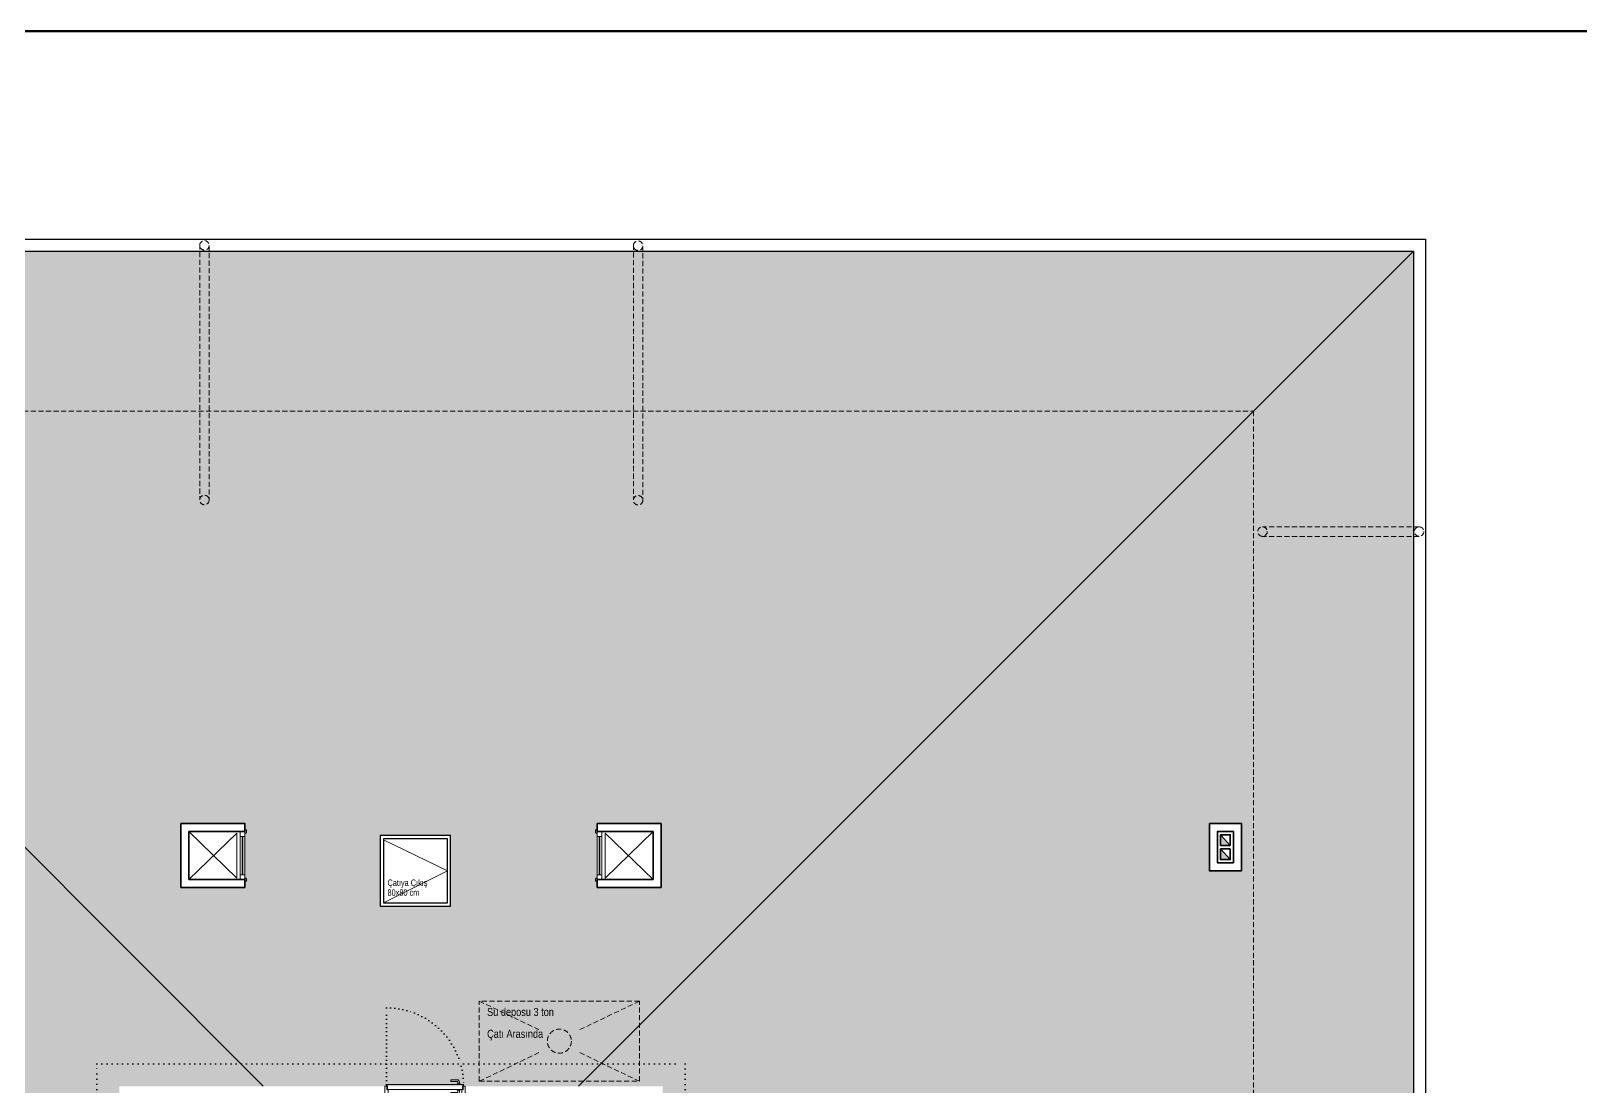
# Model space of a CAD drawing. Header units: millimetres. Extents: x 1852829 to 1882754, y -270850 to -231658.
# Drawn here: x 1869275 to 1871212, y -269168 to -267850 of the extents above; entities that cross this region are included whole.
import ezdxf

# ---------------------------------------------------------------- set-up
doc = ezdxf.new("R2010")
doc.units = ezdxf.units.MM
for name, pattern in [('DOT', [0.25, 0, -0.25]), ('izdüşüm arka', [3.175, 0, -3.175]), ('izdüşüm ön', [9.525, 6.35, -3.175])]:
    doc.linetypes.add(name, pattern=pattern)
for name, color, linetype, lineweight in [('a_doğrama', 251, 'Continuous', 20), ('a_duvar', 251, 'Continuous', 35), ('a_görünüş', 32, 'Continuous', 25), ('a_görünüş_ince', 8, 'Continuous', 20), ('a_hatch_misc', 251, 'Continuous', 15), ('a_izdüşüm_arka', 251, 'izdüşüm arka', 30), ('a_izdüşüm_ön', 6, 'izdüşüm ön', 9), ('a_not_mahal', 253, 'Continuous', 5), ('a_not_misc', 144, 'Continuous', 5), ('a_not_text', 7, 'Continuous', 13), ('a_çerçeve_line', 7, 'Continuous', 50)]:
    doc.layers.add(name, color=color, linetype=linetype, lineweight=lineweight)
doc.styles.get("Standard").update_dxf_attribs({"font": 'ARIALN.TTF'})

# ---------------------------------------------------------------- blocks, each defined once
blk = doc.blocks.new('M1')
at = {"layer": 'a_doğrama', "linetype": 'Continuous'}
for p, q in [((-24, 6), (-30, 6)), ((-30, 0), (-30, 6)), ((-24, 0), (-30, 0)), ((-24, 0), (-24, 6)), ((30, 6), (24, 6)), ((24, 6), (24, 0)), ((30, 0), (30, 6)), ((30, 0), (24, 0))]:
    blk.add_line(p, q, dxfattribs=at)
at = {"layer": 'a_doğrama'}
for p, q in [((24, 3.5), (-24, 3.5)), ((24, 2.5), (-24, 2.5))]:
    blk.add_line(p, q, dxfattribs=at)
for points in [[(-28, -1), (-28, 0), (-32, 0), (-32, -2), (-29, -2)], [(28, -1), (28, 0), (32, 0), (32, -2), (29, -2)]]:
    blk.add_lwpolyline(points, close=True, dxfattribs=at)
at = {"layer": 'a_görünüş_ince'}
for p, q in [((24, 6), (-24, 6)), ((-24, 0), (24, 0))]:
    blk.add_line(p, q, dxfattribs=at)
blk = doc.blocks.new('baca_şönt')
at = {"layer": 'a_duvar'}
h = blk.add_hatch(color=256, dxfattribs=at)
h.dxf.hatch_style = 1
h.paths.add_polyline_path([(21.5, -5), (21.5, -17), (35, -17)])
h.paths.add_polyline_path([(4, -5), (4, -17), (17.5, -17)])
for p, q in [((4, -5), (17.5, -17)), ((17.5, -5), (17.5, -17)), ((21.5, -5), (21.5, -17)), ((21.5, -5), (35, -17))]:
    blk.add_line(p, q, dxfattribs=at)
blk.add_lwpolyline([(0, -21), (39, -21), (39, -1), (0, -1)], close=True, dxfattribs=at)
for points in [[(17.5, -5), (4, -5), (4, -17), (17.5, -17)], [(21.5, -17), (35, -17), (35, -5), (21.5, -5)]]:
    blk.add_lwpolyline(points, dxfattribs=at)
blk = doc.blocks.new('K1')
at = {"layer": 'a_doğrama', "color": 251}
for points in [[(-17.5, -2.5), (-22, -2.5), (-22, 0), (2, 0), (2, -4), (-17.5, -4), (-17.5, -2.5)], [(-27.5, -93.1), (-25, -93.1)], [(-17.5, -97.5), (-22, -97.5), (-22, -100), (2, -100), (2, -96), (-17.5, -96), (-17.5, -97.5)], [(-14.5, -93.1), (-17, -93.1)]]:
    blk.add_lwpolyline(points, dxfattribs=at)
blk.add_lwpolyline([(-18, -14), (-18, -4), (-18, -3), (-22.5, -3), (-22.5, -2.5), (-22.5, -2), (-24, -2), (-24, -2.5), (-24, -12.5), (-24, -88), (-24, -97.5), (-24, -98), (-22.5, -98), (-22.5, -97.5), (-22.5, -97), (-18, -97), (-18, -96), (-18, -86.5)], close=True, dxfattribs=at)
for points in [[(-25, -91.1), (-27.5, -91.1, -0.414214), (-28, -90.6), (-28, -82.1), (-30, -82.1), (-30, -90.6)], [(-24, -94.1), (-24.5, -94.1, -0.414214), (-25, -93.6), (-25, -90.6, -0.414214), (-24.5, -90.1), (-24, -90.1)], [(-18, -94.1), (-17.5, -94.1, 0.414214), (-17, -93.6), (-17, -90.6, 0.414214), (-17.5, -90.1), (-18, -90.1)], [(-17, -91.1), (-14.5, -91.1, 0.414214), (-14, -90.6), (-14, -82.1), (-12, -82.1), (-12, -90.6)]]:
    blk.add_lwpolyline(points, format="xyb", dxfattribs=at)
for centre, start, end in [((-27.5, -90.6), 180, 270), ((-14.5, -90.6), 270, 0)]:
    blk.add_arc(centre, 2.5, start, end, dxfattribs=at)
at = {"layer": 'a_görünüş_ince', "color": 251}
blk.add_line((2, -6), (2, -94), dxfattribs=at)
at = {"layer": 'a_izdüşüm_arka', "color": 251, "linetype": 'DOT', "ltscale": 20}
blk.add_line((-24, -2), (-120, -2), dxfattribs=at)
blk.add_arc((-24, -2), 96, 180, 270, dxfattribs=at)

msp = doc.modelspace()

# ---------------------------------------------------------------- hatches: boundary and pattern name
at = {"layer": 'a_hatch_misc', "ltscale": 10}
h = msp.add_hatch(dxfattribs=at)
h.set_pattern_fill('AR-RSHKE', color=256, scale=0.15, angle=180)
h.set_pattern_definition([(180, (-86834.217, -24943.233), (-97.155, -45.72), [22.86, -19.05, 26.67, -11.43, 34.29, -15.24]), (180, (-86857.077, -24945.14), (-97.155, -45.72), [19.05, -72.39, 15.24, -22.86]), (180, (-86902.797, -24940.376), (-97.155, -45.72), [11.43, -118.11]), (270, (-86834.217, -24943.233), (32.385, -45.72), [43.815, -139.065]), (270, (-86857.077, -24943.233), (32.385, -45.72), [42.8625, -140.0175]), (270, (-86876.127, -24943.233), (32.385, -45.72), [40.005, -142.875]), (270, (-86902.797, -24940.376), (32.385, -45.72), [43.815, -139.065]), (270, (-86914.227, -24940.376), (32.385, -45.72), [43.815, -139.065]), (270, (-86948.517, -24943.233), (32.385, -45.72), [41.91, -140.97])])
h.paths.add_polyline_path([(1869542.7, -268839.5), (1869542.7, -268919.5), (1869462.7, -268919.5), (1869462.7, -268839.5)], flags=16)
h.paths.add_polyline_path([(1869982.7, -268839.5), (1870062.7, -268839.5), (1870062.7, -268919.5), (1869982.7, -268919.5)], flags=16)
h.paths.add_polyline_path([(1869711.7, -268942.6), (1869711.7, -268854.6), (1869799.7, -268854.6), (1869799.7, -268942.6)], flags=16)
h.paths.add_polyline_path([(1871002.7, -268124.5), (1868522.7, -268124.5), (1869565.7, -269167.5), (1869959.7, -269167.5)])
h = msp.add_hatch(dxfattribs=at)
h.set_pattern_fill('AR-RSHKE', color=256, scale=0.15, angle=270)
h.set_pattern_definition([(270, (-86834.217, -24943.233), (45.72, -97.155), [22.86, -19.05, 26.67, -11.43, 34.29, -15.24]), (270, (-86832.312, -24966.093), (45.72, -97.155), [19.05, -72.39, 15.24, -22.86]), (270, (-86837.075, -25011.813), (45.72, -97.155), [11.43, -118.11]), (0, (-86834.217, -24943.233), (45.72, 32.385), [43.815, -139.065]), (0, (-86834.217, -24966.093), (45.72, 32.385), [42.8625, -140.0175]), (0, (-86834.217, -24985.143), (45.72, 32.385), [40.005, -142.875]), (0, (-86837.075, -25011.813), (45.72, 32.385), [43.815, -139.065]), (0, (-86837.075, -25023.243), (45.72, 32.385), [43.815, -139.065]), (0, (-86834.217, -25057.533), (45.72, 32.385), [41.91, -140.97])])
h.paths.add_polyline_path([(1869387.7, -269397), (1869317.7, -269397), (1869317.7, -269272), (1869385.7, -269271.5), (1869385.7, -269167.5), (1869565.7, -269167.5), (1868522.7, -268124.5), (1868522.7, -270544.5), (1869385.7, -269681.5)])
h.paths.add_polyline_path([(1869133.7, -269376), (1869133.7, -269332), (1869114.7, -269332), (1869114.7, -269293), (1869172.7, -269293), (1869172.7, -269332), (1869172.7, -269376)], flags=16)
h.paths.add_polyline_path([(1868776.7, -269834.5), (1868776.7, -269873.5), (1868737.7, -269873.5), (1868737.7, -269834.5)], flags=16)
h.paths.add_polyline_path([(1868777.7, -268898.5), (1868737.7, -268898.5), (1868737.7, -268839.5), (1868777.7, -268839.5)], flags=16)
h = msp.add_hatch(dxfattribs=at)
h.set_pattern_fill('AR-RSHKE', color=256, scale=0.15, angle=90)
h.set_pattern_definition([(90, (-86834.217, -24943.233), (-45.72, 97.155), [22.86, -19.05, 26.67, -11.43, 34.29, -15.24]), (90, (-86836.122, -24920.373), (-45.72, 97.155), [19.05, -72.39, 15.24, -22.86]), (90, (-86831.36, -24874.653), (-45.72, 97.155), [11.43, -118.11]), (180, (-86834.217, -24943.233), (-45.72, -32.385), [43.815, -139.065]), (180, (-86834.217, -24920.373), (-45.72, -32.385), [42.8625, -140.0175]), (180, (-86834.217, -24901.323), (-45.72, -32.385), [40.005, -142.875]), (180, (-86831.36, -24874.653), (-45.72, -32.385), [43.815, -139.065]), (180, (-86831.36, -24863.223), (-45.72, -32.385), [43.815, -139.065]), (180, (-86834.217, -24828.933), (-45.72, -32.385), [41.91, -140.97])])
h.paths.add_polyline_path([(1871002.7, -268124.5), (1869959.7, -269167.5), (1870064.7, -269167.5), (1870064.7, -269272), (1870132.7, -269272), (1870132.7, -269397), (1870062.7, -269397), (1870064.7, -269606.5), (1871002.7, -270544.5)])
h.paths.add_polyline_path([(1870747.7, -268898.5), (1870747.7, -268839.5), (1870787.7, -268839.5), (1870787.7, -268898.5)], flags=16)
h.paths.add_polyline_path([(1870360.7, -269293), (1870360.7, -269332), (1870341.7, -269332), (1870341.7, -269376), (1870302.7, -269376), (1870302.7, -269332), (1870302.7, -269293)], flags=16)
h.paths.add_polyline_path([(1870748.7, -269834.5), (1870787.7, -269834.5), (1870787.7, -269873.5), (1870748.7, -269873.5)], flags=16)

# ---------------------------------------------------------------- linework, layer by layer
at = {"layer": 'a_duvar'}
for p, q in [((1869462.7, -268919.5), (1869462.7, -268839.5)), ((1870052.7, -268849.5), (1870052.7, -268909.5)), ((1870062.7, -268839.5), (1870062.7, -268919.5)), ((1869542.7, -268909.5), (1869472.7, -268909.5)), ((1870052.7, -268909.5), (1869982.7, -268909.5)), ((1869542.7, -268919.5), (1869462.7, -268919.5)), ((1870062.7, -268919.5), (1869982.7, -268919.5))]:
    msp.add_line(p, q, dxfattribs=at)
for points in [[(1869462.7, -268839.5), (1869542.7, -268839.5), (1869542.7, -268849.5)], [(1869472.7, -268909.5), (1869472.7, -268849.5), (1869542.7, -268849.5)], [(1870062.7, -268839.5), (1869982.7, -268839.5)], [(1869982.7, -268849.5), (1869982.7, -268839.5)], [(1870052.7, -268849.5), (1869982.7, -268849.5)], [(1869542.7, -268909.5), (1869542.7, -268919.5)], [(1869982.7, -268909.5), (1869982.7, -268919.5)]]:
    msp.add_lwpolyline(points, dxfattribs=at)
msp.add_lwpolyline([(1870747.7, -268839.5), (1870787.7, -268839.5), (1870787.7, -268898.5), (1870747.7, -268898.5)], close=True, dxfattribs=at)
at = {"layer": 'a_görünüş', "color": 251}
for p, q in [((1868522.7, -268124.5), (1869565.7, -269167.5)), ((1871002.7, -268124.5), (1869959.7, -269167.5))]:
    msp.add_line(p, q, dxfattribs=at)
for points in [[(1868507.7, -268109.5), (1871017.7, -268109.5), (1871017.7, -270559.5), (1868507.7, -270559.5)], [(1868522.7, -268124.5), (1871002.7, -268124.5), (1871002.7, -270544.5), (1868522.7, -270544.5)], [(1869711.7, -268942.6), (1869799.7, -268942.6), (1869799.7, -268854.6), (1869711.7, -268854.6)], [(1869715.7, -268938.6), (1869795.7, -268938.6), (1869795.7, -268858.6), (1869715.7, -268858.6)]]:
    msp.add_lwpolyline(points, close=True, dxfattribs=at)
at = {"layer": 'a_görünüş_ince'}
for points in [[(1869532.7, -268851.5), (1869532.7, -268907.5)], [(1869992.7, -268851.5), (1869992.7, -268907.5)]]:
    msp.add_lwpolyline(points, dxfattribs=at)
at = {"layer": 'a_izdüşüm_arka', "ltscale": 2}
msp.add_lwpolyline([(1869357.7, -269139.5), (1870092.7, -269139.5), (1870092.7, -269874.5), (1869357.7, -269874.5)], close=True, dxfattribs=at)
at = {"layer": 'a_izdüşüm_ön', "color": 251, "lineweight": 20}
for p, q in [((1870035.6, -269061.3), (1869835.6, -269061.3)), ((1869835.6, -269161.3), (1869835.6, -269061.3)), ((1869835.6, -269061.3), (1869912.6, -269098.1)), ((1870035.6, -269061.3), (1869958.6, -269098.1)), ((1870035.6, -269161.3), (1870035.6, -269061.3)), ((1869835.6, -269161.3), (1869912.6, -269124.4)), ((1870035.6, -269161.3), (1869958.6, -269124.4)), ((1869835.6, -269161.3), (1870035.6, -269161.3))]:
    msp.add_line(p, q, dxfattribs=at)
at = {"layer": 'a_izdüşüm_ön', "color": 251}
for points in [[(1869486.3, -268116.4), (1869486.3, -268434.3)], [(1869498, -268117.4), (1869498, -268435.4)], [(1870028.1, -268116.7), (1870028.1, -268434.7)], [(1870039.8, -268117.8), (1870039.8, -268435.7)], [(1871009.6, -268469), (1870814, -268469)], [(1871009.6, -268480.8), (1870814, -268480.8)]]:
    msp.add_lwpolyline(points, dxfattribs=at)
msp.add_lwpolyline([(1868722.7, -268324.5), (1870802.7, -268324.5), (1870802.7, -270344.5), (1868722.7, -270344.5)], close=True, dxfattribs=at)
for centre in [(1869492.1, -268117.4), (1870033.9, -268117.8), (1869492.1, -268435.4), (1870033.9, -268435.7), (1870814, -268474.9), (1871009.6, -268474.9)]:
    msp.add_circle(centre, 5.92, dxfattribs=at)
at = {"layer": 'a_izdüşüm_ön', "color": 251, "lineweight": 20}
msp.add_circle((1869935.6, -269111.3), 15, dxfattribs=at)
at = {"layer": 'a_not_misc'}
for points in [[(1869532.7, -268907.5), (1869472.7, -268849.5)], [(1869532.7, -268851.5), (1869472.7, -268909.5)], [(1870052.7, -268849.5), (1869992.7, -268907.5)], [(1869992.7, -268851.5), (1870052.7, -268909.5)], [(1869715.7, -268859.7), (1869795.7, -268898.6), (1869715.7, -268938.6)]]:
    msp.add_lwpolyline(points, dxfattribs=at)
at = {"layer": 'a_çerçeve_line'}
msp.add_lwpolyline([(1872123.9, -270849.7), (1872123.9, -267849.7), (1853005.4, -267849.7), (1853005.4, -270849.7)], close=True, dxfattribs=at)

# ---------------------------------------------------------------- block references
at = {"layer": 'a_doğrama', "xscale": -1, "rotation": 90}
msp.add_blockref('M1', (1869542.7, -268879.5), dxfattribs=at)
at = {"layer": 'a_doğrama', "rotation": 270}
msp.add_blockref('M1', (1869982.7, -268879.5), dxfattribs=at)
at = {"layer": 'a_duvar', "xscale": -1, "rotation": 270.0000000000001}
msp.add_blockref('baca_şönt', (1870778.7, -268888.5), dxfattribs=at)
at = {"layer": 'a_izdüşüm_arka', "ltscale": 5, "xscale": -1, "rotation": 90.00079631210929}
msp.add_blockref('K1', (1869717.7, -269189.5), dxfattribs=at)

# ---------------------------------------------------------------- texts
at = {"layer": 'a_not_mahal'}
for s, p in [('Su deposu 3 ton', (1869845.3, -269079.8)), ('Çatı Arasında', (1869845.3, -269107.1))]:
    msp.add_text(s, height=10, dxfattribs=at).set_placement(p)
at = {"layer": 'a_not_text'}
for s, p in [('Çatıya Çıkış', (1869720.9, -268917.4)), ('80x80 cm', (1869720.9, -268929.7))]:
    msp.add_text(s, height=8, dxfattribs=at).set_placement(p)

doc.saveas('drawing.dxf')
